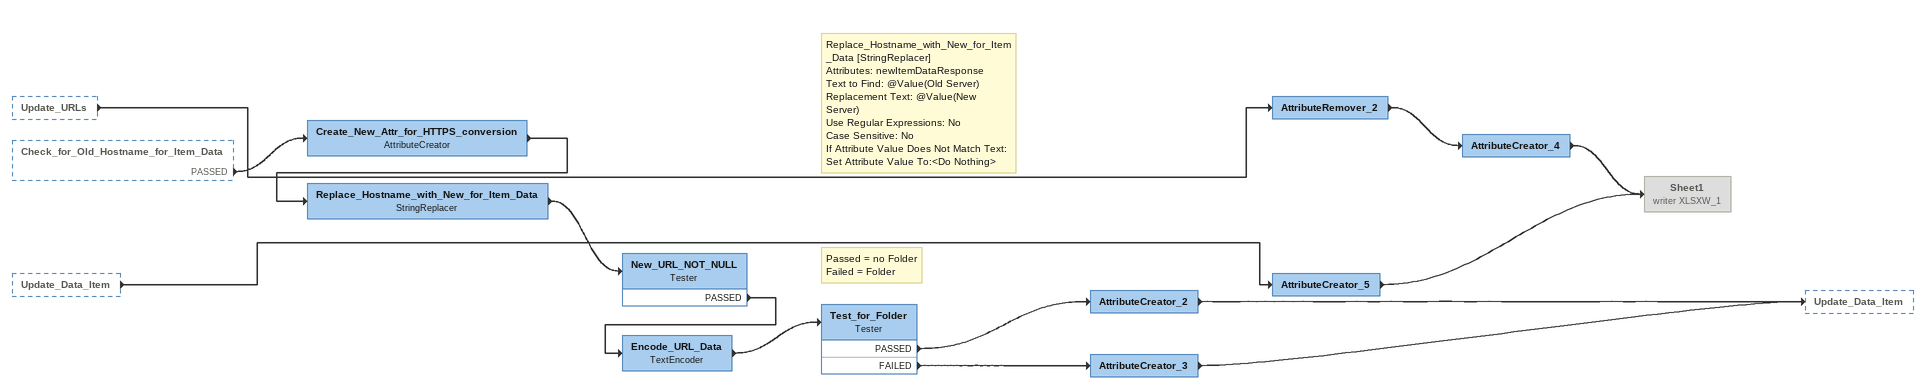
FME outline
Update_URLs [outside]
    -> AttributeRemover_2
Check_for_Old_Hostname_for_Item_Data [outside]
    PASSED -> Create_New_Attr_for_HTTPS_conversion
Update_Data_Item [outside]
    -> AttributeCreator_5
AttributeRemover_2
    -> AttributeCreator_4
AttributeCreator_4
    -> Sheet1 (writer XLSXW_1)
Create_New_Attr_for_HTTPS_conversion: AttributeCreator
    -> Replace_Hostname_with_New_for_Item_Data
Note: Replace_Hostname_with_New_for_Item_Data [StringReplacer] / Attributes: newItemDataResponse / Text to Find: @Value(Old Server) / Replacement Text: @Value(New Server) / Use Regular Expressions: No / Case Sensitive: No / If Attribute Value Does Not Match Text: / Set Attribute Value To:<Do Nothing>
Replace_Hostname_with_New_for_Item_Data: StringReplacer
    -> New_URL_NOT_NULL
New_URL_NOT_NULL: Tester
    PASSED -> Encode_URL_Data
Encode_URL_Data: TextEncoder
    -> Test_for_Folder
Note: Passed = no Folder / Failed = Folder
Test_for_Folder: Tester
    PASSED -> AttributeCreator_2
    FAILED -> AttributeCreator_3
AttributeCreator_2
    -> Update_Data_Item
AttributeCreator_3
    -> Update_Data_Item
AttributeCreator_5
    -> Sheet1 (writer XLSXW_1)
Sheet1 (writer XLSXW_1) [off]
